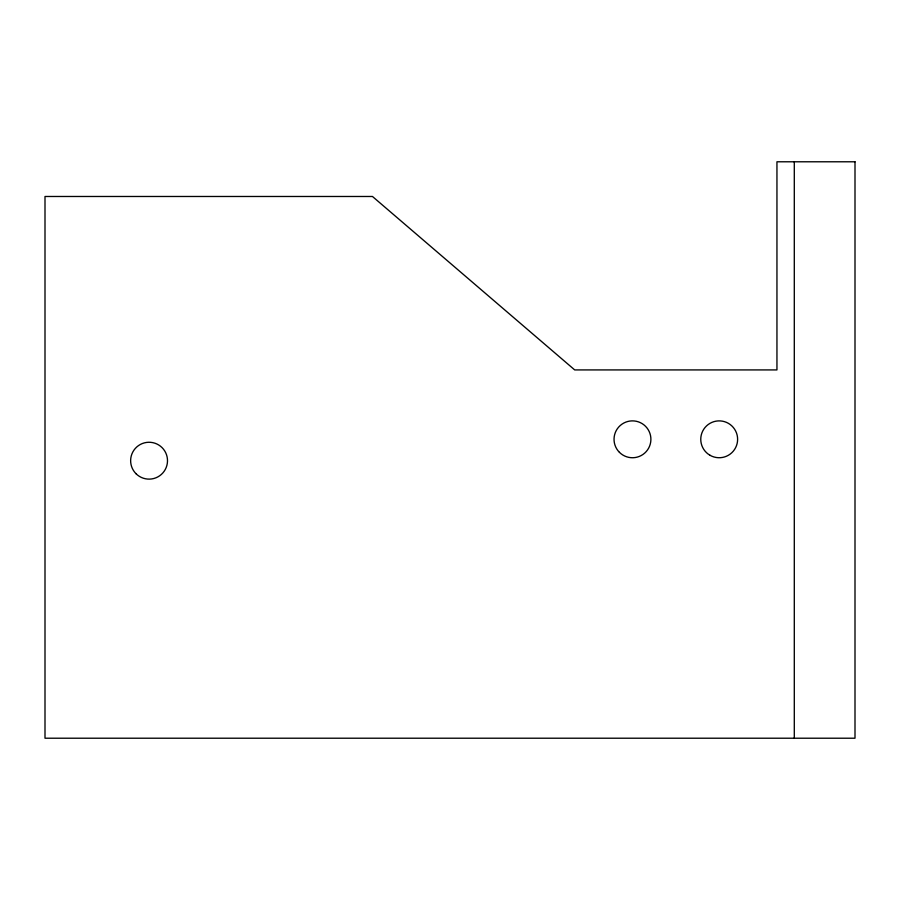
<?xml version="1.0" encoding="UTF-8"?>
<svg xmlns="http://www.w3.org/2000/svg" width="900" height="900" viewBox="0 0 900 900"><rect width="100%" height="100%" fill="white"/><g stroke="black" fill="none" stroke-linecap="round" stroke-linejoin="round"><path stroke-width="1.35" d="M794.295 161.786L794.295 738.214M855 161.786L776.947 161.786L776.947 369.923L574.706 369.923L372.465 196.481L45 196.481L45 738.214L855 738.214L855 161.786M709.976 455.265A18.427 18.427 0 0 0 737.617 439.301A18.427 18.427 0 0 0 709.976 423.349A18.427 18.427 0 0 0 709.976 455.265M619.436 452.34A18.427 18.427 0 0 0 650.273 444.071A18.427 18.427 0 0 0 627.694 421.504A18.427 18.427 0 0 0 619.436 452.34M136.035 473.726A18.427 18.427 0 0 0 166.871 465.469A18.427 18.427 0 0 0 144.304 442.89A18.427 18.427 0 0 0 136.035 473.726"/></g></svg>
